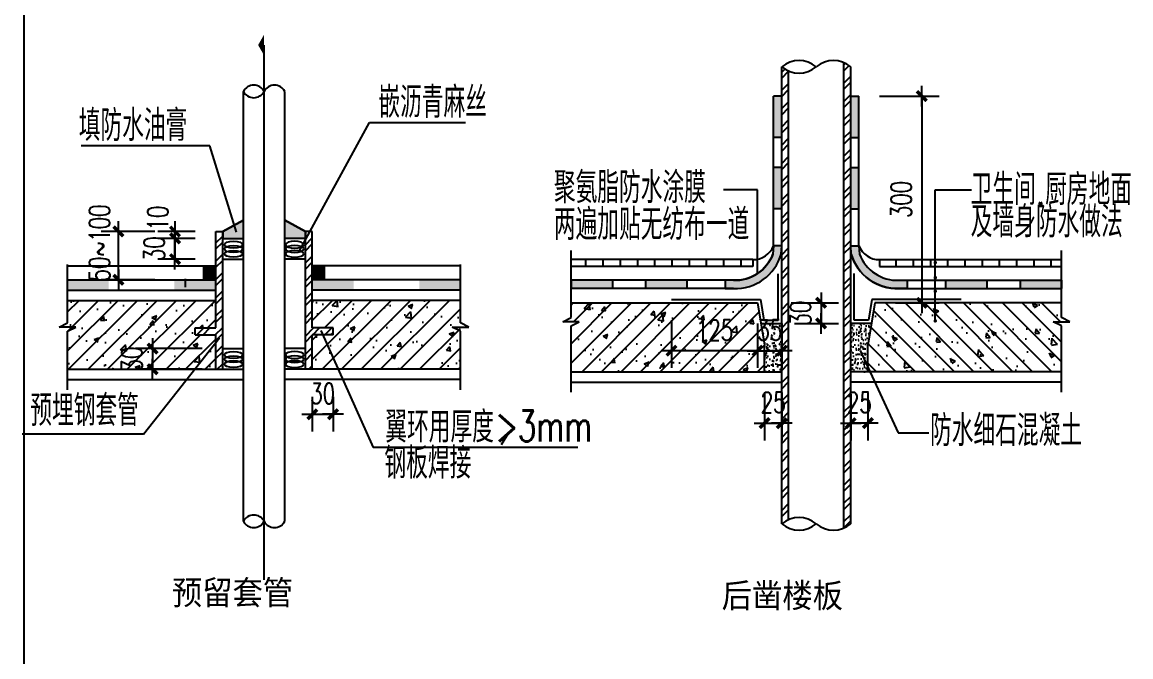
# Model space of a CAD drawing. Extents: x 2265485 to 2764500, y -717688 to -411246.
# Drawn here: x 2713876 to 2717092, y -681617 to -679775 of the extents above; entities that cross this region are included whole.
import ezdxf

# ---------------------------------------------------------------- set-up
doc = ezdxf.new("R2010")
doc.units = 0
doc.header["$LTSCALE"] = 1000
doc.header["$MEASUREMENT"] = 0
doc.linetypes.add('DOTE', pattern=[2.4200000000000004, 2, -0.2, 0.02, -0.2])
doc.layers.get('0').update_dxf_attribs({"linetype": 'CONTINUOUS'})
doc.layers.get('Defpoints').update_dxf_attribs({"linetype": 'CONTINUOUS'})
for name, color, linetype in [('AXIS', 151, 'CONTINUOUS'), ('BALCONY', 54, 'CONTINUOUS'), ('CUT', 2, 'CONTINUOUS'), ('HATCH', 8, 'CONTINUOUS'), ('PUB_DIM', 3, 'CONTINUOUS'), ('PUB_HATCH', 8, 'CONTINUOUS'), ('PUB_TEXT', 7, 'CONTINUOUS'), ('STAIR', 2, 'CONTINUOUS'), ('WALL', 4, 'CONTINUOUS'), ('细线', 8, 'CONTINUOUS')]:
    doc.layers.add(name, color=color, linetype=linetype)
doc.styles.add('_HZTXT', font='txt.shx', dxfattribs={"width": 0.8, "bigfont": 'HZTXT.shx'})
doc.styles.add('DIM_FONT', font='SIMPLEX.shx', dxfattribs={"width": 0.7})
doc.styles.add('HZ', font='txt', dxfattribs={"bigfont": 'hztxt'})
doc.dimstyles.new('DIMN10', dxfattribs={"dimscale": 0.1, "dimtxt": 300, "dimasz": 1, "dimexe": 250, "dimexo": 300, "dimgap": 150, "dimtad": 1, "dimdec": 0, "dimzin": 0, "dimdsep": 46, "dimtxsty": 'DIM_FONT', "dimblk": '_DIMX', "dimblk1": '_DIMX', "dimblk2": '_DIMX', "dimcen": 0.09, "dimclrd": 3, "dimclre": 3, "dimclrt": 7, "dimadec": 0, "dimazin": 0, "dimtfac": 1, "dimtdec": 0, "dimtix": 1, "dimtmove": 2, "dimatfit": 3, "dimldrblk": '_DIMX', "dimfxl": 0, "dimtolj": 1, "dimtzin": 0, "dimarcsym": 0})
pattern_1 = [(49.99999999999999, (489805.5508615437, 65103.49524273505), (14.34520365201507, -1.255042699651903), [1.5, -16.5]), (355, (489805.5508615437, 65103.49524273505), (-2.775026672259999, 15.04384267400024), [1.2, -13.2]), (100.4513999999999, (489806.7462951439, 65103.39065593507), (11.57018763428043, 13.78879084121907), [1.274803799999994, -14.02284223999995]), (46.18420000000001, (489805.5508615437, 65107.49524273505), (21.34482097251288, -3.31038028658036), [2.25, -24.75]), (96.63559999999991, (489807.3295964436, 65107.21937659514), (18.69325411097407, 19.48235741800884), [1.912205759999994, -21.0342599999999]), (351.1842, (489805.5508615437, 65107.49524273505), (18.69323890267255, 19.4823720185065), [1.800000000000001, -19.80000000000001]), (21, (489807.5508615437, 65106.49524273505), (11.93814104236923, -8.052377813306775), [1.5, -16.5]), (326.0000000000001, (489807.5508615437, 65106.49524273505), (4.866306638431635, 14.50300090093706), [1.2, -13.2]), (71.4514, (489808.5457062037, 65105.82421061504), (16.8044525716298, 6.450609934199045), [1.2748038, -14.02284224]), (37.50000000000001, (489805.5508615437, 65103.49524273505), (0.2431971063458127, 6.657877076626228), [0, -13.04, 0, -13.4, 0, -13.25]), (7.500000000000001, (489805.5508615437, 65103.49524273505), (5.261390748842972, 7.888234237647206), [0, -7.640000000000001, 0, -12.74, 0, -5.050000000000001]), (327.5, (489801.0908615435, 65103.49524273505), (10.67644872344818, -0.4510974346875951), [0, -5.000000000000001, 0, -15.6, 0, -20.70000000000001]), (317.5, (489799.0908615435, 65103.49524273505), (11.66372338684772, 2.002099646646353), [0, -6.5, 0, -10.36, 0, -14.7])]
pattern_2 = [(90, (489805.5508615437, 65103.49524273505), (-25, 1.530757942277972e-15), [])]
pattern_3 = [(45, (494202.774901235, 66290.78532662877), (-13.25825214724777, 13.25825214724777), []), (45, (494211.613735985, 66290.78532662877), (-13.25825214724777, 13.25825214724777), [])]
pattern_4 = [(45, (482995.9494058003, 65547.5823079795), (-13.25825214724777, 13.25825214724777), []), (45, (483004.7882405503, 65547.5823079795), (-13.25825214724777, 13.25825214724777), [])]
pattern_5 = [(45, (482995.9494058003, 65547.5823079795), (-14.14213562373095, 14.14213562373095), []), (49.99999999999999, (482995.9494058003, 65547.5823079795), (71.72601826007534, -6.275213498259513), [7.5, -82.5]), (355, (482995.9494058003, 65547.5823079795), (-13.8751333613, 75.21921337000119), [6, -66]), (100.4513999999999, (483001.9265738002, 65547.05937397949), (57.85093817140216, 68.94395420609536), [6.37401899999998, -70.1142111999997]), (46.18420000000001, (482995.9494058003, 65567.5823079795), (106.7241048625644, -16.5519014329018), [11.25, -123.75]), (96.63559999999993, (483004.8430803001, 65566.20297727958), (93.46627055487033, 97.41178709004419), [9.561028799999962, -105.1712999999997]), (351.1842, (482995.9494058003, 65567.5823079795), (93.46619451336274, 97.41186009253249), [9.000000000000004, -99.00000000000003]), (21, (483005.9494058003, 65562.5823079795), (59.69070521184617, -40.26188906653388), [7.5, -82.5]), (326.0000000000001, (483005.9494058003, 65562.5823079795), (24.33153319215818, 72.5150045046853), [6, -66]), (71.4514, (483010.9236291002, 65559.22714737957), (84.02226285814902, 32.25304967099522), [6.374019000000001, -70.1142112]), (37.50000000000001, (482995.9494058003, 65547.5823079795), (1.215985531729064, 33.28938538313114), [0, -65.2, 0, -67, 0, -66.25]), (7.500000000000001, (482995.9494058003, 65547.5823079795), (26.30695374421486, 39.44117118823603), [0, -38.2, 0, -63.7, 0, -25.25]), (327.5, (482973.6494058003, 65547.5823079795), (53.3822436172409, -2.255487173437976), [0, -25.00000000000001, 0, -78.00000000000001, 0, -103.5]), (317.5, (482963.6494058003, 65547.5823079795), (58.31861693423862, 10.01049823323176), [0, -32.5, 0, -51.8, 0, -73.5])]

# ---------------------------------------------------------------- blocks, each defined once
blk = doc.blocks.new('_DIMX')
blk.add_line((-150, 0), (150, 0))
at = {"const_width": 50}
blk.add_lwpolyline([(-70, -70), (70, 70)], dxfattribs=at)
blk = doc.blocks.new('*D26')
at = {"layer": 'AXIS', "color": 3, "lineweight": -2, "transparency": 16777216}
for p, q in [((558.6027246663871, 300.2416714524443), (558.6027246663871, 235.7552086423675)), ((593.6027246663871, 300.2416714524443), (593.6027246663871, 235.7552086423675)), ((558.502724666387, 260.7552086423675), (558.402724666387, 260.7552086423675)), ((558.6027246663871, 260.7552086423675), (593.6027246663871, 260.7552086423675)), ((593.7027246663871, 260.7552086423675), (593.8027246663871, 260.7552086423675))]:
    blk.add_line(p, q, dxfattribs=at)
at = {"layer": 'Defpoints', "color": 0, "transparency": 16777216}
for p in [(558.6027246663871, 330.2416714524443), (593.6027246663871, 330.2416714524443), (593.6027246663871, 260.7552086423675)]:
    blk.add_point(p, dxfattribs=at)
at = {"layer": 'AXIS', "color": 3, "lineweight": -2, "transparency": 16777216, "xscale": 0.1, "yscale": 0.1, "zscale": 0.1}
blk.add_blockref('_DIMX', (558.6027246663871, 260.7552086423675), dxfattribs=at)
at = {"layer": 'AXIS', "color": 3, "lineweight": -2, "transparency": 16777216, "xscale": 0.1, "yscale": 0.1, "zscale": 0.1, "rotation": 180}
blk.add_blockref('_DIMX', (593.6027246663871, 260.7552086423675), dxfattribs=at)
at = {"layer": 'AXIS', "color": 7, "transparency": 16777216, "insert": (576.1027246663871, 290.7552086423675), "char_height": 30, "attachment_point": 5, "style": 'DIM_FONT'}
blk.add_mtext('\\A1;35', dxfattribs=at)
blk = doc.blocks.new('*D27')
at = {"layer": 'AXIS', "color": 3, "lineweight": -2, "transparency": 16777216}
for p, q in [((433.6027246663289, 305.2416714524443), (433.6027246663289, 235.7552086423675)), ((558.6027246663871, 300.2416714524443), (558.6027246663871, 235.7552086423675)), ((558.502724666387, 260.7552086423675), (433.7027246663289, 260.7552086423675))]:
    blk.add_line(p, q, dxfattribs=at)
at = {"layer": 'Defpoints', "color": 0, "transparency": 16777216}
for p in [(433.6027246663289, 335.2416714524443), (558.6027246663871, 330.2416714524443), (433.6027246663289, 260.7552086423675)]:
    blk.add_point(p, dxfattribs=at)
at = {"layer": 'AXIS', "color": 3, "lineweight": -2, "transparency": 16777216, "xscale": 0.1, "yscale": 0.1, "zscale": 0.1, "rotation": 180}
blk.add_blockref('_DIMX', (433.6027246663289, 260.7552086423675), dxfattribs=at)
at = {"layer": 'AXIS', "color": 3, "lineweight": -2, "transparency": 16777216, "xscale": 0.1, "yscale": 0.1, "zscale": 0.1}
blk.add_blockref('_DIMX', (558.6027246663871, 260.7552086423675), dxfattribs=at)
at = {"layer": 'AXIS', "color": 7, "transparency": 16777216, "insert": (496.102724666358, 290.7552086423675), "char_height": 30, "attachment_point": 5, "style": 'DIM_FONT'}
blk.add_mtext('\\A1;125', dxfattribs=at)
blk = doc.blocks.new('*D28')
at = {"layer": 'AXIS', "color": 3, "lineweight": -2, "transparency": 16777216}
for p, q in [((735.6027246664453, 630.2416714524443), (821.7282809845346, 630.2416714524442)), ((796.7282809845346, 630.1416714524441), (796.7282809845346, 330.3416714524443)), ((758.6027246663871, 330.2416714524443), (821.7282809845346, 330.2416714524443))]:
    blk.add_line(p, q, dxfattribs=at)
at = {"layer": 'Defpoints', "color": 0, "transparency": 16777216}
for p in [(705.6027246664453, 630.2416714524443), (728.6027246663871, 330.2416714524443), (796.7282809845346, 330.2416714524443)]:
    blk.add_point(p, dxfattribs=at)
at = {"layer": 'AXIS', "color": 3, "lineweight": -2, "transparency": 16777216, "xscale": 0.1, "yscale": 0.1, "zscale": 0.1}
for p, rotation in [((796.7282809845346, 630.2416714524442), 90), ((796.7282809845346, 330.2416714524443), 270)]:
    blk.add_blockref('_DIMX', p, dxfattribs=dict(at, rotation=rotation))
at = {"layer": 'AXIS', "color": 7, "transparency": 16777216, "insert": (766.7282809845345, 480.2416714524443), "char_height": 30, "attachment_point": 5, "rotation": 90, "style": 'DIM_FONT'}
blk.add_mtext('\\A1;300', dxfattribs=at)
blk = doc.blocks.new('*D29')
at = {"layer": 'AXIS', "color": 3, "lineweight": -2, "transparency": 16777216}
for p, q in [((607.3321075031126, 330.2416714524443), (675.6853870991326, 330.2416714524442)), ((650.6853870991326, 330.3416714524442), (650.6853870991326, 330.4416714524442)), ((650.6853870991326, 330.2416714524442), (650.6853870991326, 300.2416714524442)), ((612.2229824167152, 300.2416714524443), (675.6853870991326, 300.2416714524442)), ((650.6853870991326, 300.1416714524442), (650.6853870991326, 300.0416714524442))]:
    blk.add_line(p, q, dxfattribs=at)
at = {"layer": 'Defpoints', "color": 0, "transparency": 16777216}
for p in [(577.3321075031126, 330.2416714524443), (582.2229824167152, 300.2416714524443), (650.6853870991326, 300.2416714524442)]:
    blk.add_point(p, dxfattribs=at)
at = {"layer": 'AXIS', "color": 3, "lineweight": -2, "transparency": 16777216, "xscale": 0.1, "yscale": 0.1, "zscale": 0.1}
for p, rotation in [((650.6853870991326, 330.2416714524442), 270), ((650.6853870991326, 300.2416714524442), 90)]:
    blk.add_blockref('_DIMX', p, dxfattribs=dict(at, rotation=rotation))
at = {"layer": 'AXIS', "color": 7, "transparency": 16777216, "insert": (620.6853870991325, 315.2416714524443), "char_height": 30, "attachment_point": 5, "rotation": 90, "style": 'DIM_FONT'}
blk.add_mtext('\\A1;30', dxfattribs=at)
blk = doc.blocks.new('*D30')
at = {"layer": 'AXIS', "color": 3, "lineweight": -2, "transparency": 16777216}
for p, q in [((568.6027246663871, 200.2416714524443), (568.6027246663871, 130.6322073465271)), ((593.6027246663871, 200.2416714524443), (593.6027246663871, 130.6322073465271)), ((568.502724666387, 155.6322073465271), (568.402724666387, 155.6322073465271)), ((568.6027246663871, 155.6322073465271), (593.6027246663871, 155.6322073465271)), ((593.7027246663871, 155.6322073465271), (593.8027246663871, 155.6322073465271))]:
    blk.add_line(p, q, dxfattribs=at)
at = {"layer": 'Defpoints', "color": 0, "transparency": 16777216}
for p in [(568.6027246663871, 230.2416714524443), (593.6027246663871, 230.2416714524443), (593.6027246663871, 155.6322073465271)]:
    blk.add_point(p, dxfattribs=at)
at = {"layer": 'AXIS', "color": 3, "lineweight": -2, "transparency": 16777216, "xscale": 0.1, "yscale": 0.1, "zscale": 0.1}
blk.add_blockref('_DIMX', (568.6027246663871, 155.6322073465271), dxfattribs=at)
at = {"layer": 'AXIS', "color": 3, "lineweight": -2, "transparency": 16777216, "xscale": 0.1, "yscale": 0.1, "zscale": 0.1, "rotation": 180}
blk.add_blockref('_DIMX', (593.6027246663871, 155.6322073465271), dxfattribs=at)
at = {"layer": 'AXIS', "color": 7, "transparency": 16777216, "insert": (581.1027246663871, 185.6322073465271), "char_height": 30, "attachment_point": 5, "style": 'DIM_FONT'}
blk.add_mtext('\\A1;25', dxfattribs=at)
blk = doc.blocks.new('*D31')
at = {"layer": 'AXIS', "color": 3, "lineweight": -2, "transparency": 16777216}
for p, q in [((693.6027246663871, 197.6623773280589), (693.6027246663871, 130.6322073465271)), ((718.6027246663871, 200.2416714524443), (718.6027246663871, 130.6322073465271)), ((693.502724666387, 155.6322073465271), (693.402724666387, 155.6322073465271)), ((718.6027246663871, 155.6322073465271), (693.6027246663871, 155.6322073465271)), ((718.7027246663871, 155.6322073465271), (718.8027246663871, 155.6322073465271))]:
    blk.add_line(p, q, dxfattribs=at)
at = {"layer": 'Defpoints', "color": 0, "transparency": 16777216}
for p in [(693.6027246663871, 227.6623773280589), (718.6027246663871, 230.2416714524443), (693.6027246663871, 155.6322073465271)]:
    blk.add_point(p, dxfattribs=at)
at = {"layer": 'AXIS', "color": 3, "lineweight": -2, "transparency": 16777216, "xscale": 0.1, "yscale": 0.1, "zscale": 0.1}
blk.add_blockref('_DIMX', (693.6027246663871, 155.6322073465271), dxfattribs=at)
at = {"layer": 'AXIS', "color": 3, "lineweight": -2, "transparency": 16777216, "xscale": 0.1, "yscale": 0.1, "zscale": 0.1, "rotation": 180}
blk.add_blockref('_DIMX', (718.6027246663871, 155.6322073465271), dxfattribs=at)
at = {"layer": 'AXIS', "color": 7, "transparency": 16777216, "insert": (706.1027246663871, 185.6322073465271), "char_height": 30, "attachment_point": 5, "style": 'DIM_FONT'}
blk.add_mtext('\\A1;25', dxfattribs=at)
blk = doc.blocks.new('*D21')
at = {"layer": 'AXIS', "color": 3, "lineweight": -2, "transparency": 16777216}
for p, q in [((301.5250310561096, 495.7532673848618), (247.2899184760463, 495.7532673848618)), ((272.2899184760463, 495.8532673848619), (272.2899184760463, 495.9532673848618)), ((272.2899184760463, 495.7532673848618), (272.2899184760463, 465.7532673848618)), ((301.5250310561096, 465.7532673848618), (247.2899184760463, 465.7532673848618)), ((272.2899184760463, 465.6532673848618), (272.2899184760463, 465.5532673848618))]:
    blk.add_line(p, q, dxfattribs=at)
at = {"layer": 'Defpoints', "color": 0, "transparency": 16777216}
for p in [(331.5250310561096, 495.7532673848618), (272.2899184760463, 465.7532673848618), (331.5250310561096, 465.7532673848618)]:
    blk.add_point(p, dxfattribs=at)
at = {"layer": 'AXIS', "color": 3, "lineweight": -2, "transparency": 16777216, "xscale": 0.1, "yscale": 0.1, "zscale": 0.1}
for p, rotation in [((272.2899184760463, 495.7532673848618), 270), ((272.2899184760463, 465.7532673848618), 90)]:
    blk.add_blockref('_DIMX', p, dxfattribs=dict(at, rotation=rotation))
at = {"layer": 'AXIS', "color": 7, "transparency": 16777216, "insert": (242.2899184760462, 480.7532673848619), "char_height": 30, "attachment_point": 5, "rotation": 90, "style": 'DIM_FONT'}
blk.add_mtext('\\A1;30', dxfattribs=at)
blk = doc.blocks.new('*D22')
at = {"layer": 'AXIS', "color": 3, "lineweight": -2, "transparency": 16777216}
for p, q in [((301.5250310561096, 505.7532673848618), (247.2899184760463, 505.7532673848618)), ((272.2899184760463, 505.8532673848619), (272.2899184760463, 505.9532673848618)), ((272.2899184760463, 505.7532673848618), (272.2899184760463, 495.7532673848618)), ((301.5250310561096, 495.7532673848618), (247.2899184760463, 495.7532673848618)), ((272.2899184760463, 495.6532673848618), (272.2899184760463, 495.5532673848618))]:
    blk.add_line(p, q, dxfattribs=at)
at = {"layer": 'Defpoints', "color": 0, "transparency": 16777216}
for p in [(331.5250310561096, 505.7532673848618), (272.2899184760463, 495.7532673848618), (331.5250310561096, 495.7532673848618)]:
    blk.add_point(p, dxfattribs=at)
at = {"layer": 'AXIS', "color": 3, "lineweight": -2, "transparency": 16777216, "xscale": 0.1, "yscale": 0.1, "zscale": 0.1}
for p, rotation in [((272.2899184760463, 505.7532673848618), 270), ((272.2899184760463, 495.7532673848618), 90)]:
    blk.add_blockref('_DIMX', p, dxfattribs=dict(at, rotation=rotation))
at = {"layer": 'AXIS', "color": 7, "transparency": 16777216, "insert": (247.4000942852872, 525.150467009662), "char_height": 30, "attachment_point": 5, "rotation": 90, "style": 'DIM_FONT'}
blk.add_mtext('\\A1;10', dxfattribs=at)
blk = doc.blocks.new('*D23')
at = {"layer": 'AXIS', "color": 3, "lineweight": -2, "transparency": 16777216}
for p, q in [((311.5250310561096, 335.7532673848618), (214.8047101684788, 335.7532673848618)), ((239.8047101684788, 335.8532673848619), (239.8047101684788, 335.9532673848618)), ((239.8047101684788, 335.7532673848618), (239.8047101684788, 305.7532673848618)), ((311.5250310561096, 305.7532673848618), (214.8047101684788, 305.7532673848618)), ((239.8047101684788, 305.6532673848618), (239.8047101684788, 305.5532673848618))]:
    blk.add_line(p, q, dxfattribs=at)
at = {"layer": 'Defpoints', "color": 0, "transparency": 16777216}
for p in [(341.5250310561096, 335.7532673848618), (239.8047101684788, 305.7532673848618), (341.5250310561096, 305.7532673848618)]:
    blk.add_point(p, dxfattribs=at)
at = {"layer": 'AXIS', "color": 3, "lineweight": -2, "transparency": 16777216, "xscale": 0.1, "yscale": 0.1, "zscale": 0.1}
for p, rotation in [((239.8047101684788, 335.7532673848618), 270), ((239.8047101684788, 305.7532673848618), 90)]:
    blk.add_blockref('_DIMX', p, dxfattribs=dict(at, rotation=rotation))
at = {"layer": 'AXIS', "color": 7, "transparency": 16777216, "insert": (209.8047101684787, 320.7532673848619), "char_height": 30, "attachment_point": 5, "rotation": 90, "style": 'DIM_FONT'}
blk.add_mtext('\\A1;30', dxfattribs=at)
blk = doc.blocks.new('*D24')
at = {"layer": 'AXIS', "color": 3, "lineweight": -2, "transparency": 16777216}
for p, q in [((471.5250310561096, 265.9614041036984), (471.5250310561096, 215.4367671911896)), ((501.5250310561096, 265.9614041036984), (501.5250310561096, 215.4367671911896)), ((471.4250310561096, 240.4367671911896), (471.3250310561096, 240.4367671911896)), ((471.5250310561096, 240.4367671911896), (501.5250310561096, 240.4367671911896)), ((501.6250310561096, 240.4367671911896), (501.7250310561096, 240.4367671911896))]:
    blk.add_line(p, q, dxfattribs=at)
at = {"layer": 'Defpoints', "color": 0, "transparency": 16777216}
for p in [(471.5250310561096, 295.9614041036984), (501.5250310561096, 295.9614041036984), (501.5250310561096, 240.4367671911896)]:
    blk.add_point(p, dxfattribs=at)
at = {"layer": 'AXIS', "color": 3, "lineweight": -2, "transparency": 16777216, "xscale": 0.1, "yscale": 0.1, "zscale": 0.1}
blk.add_blockref('_DIMX', (471.5250310561096, 240.4367671911896), dxfattribs=at)
at = {"layer": 'AXIS', "color": 3, "lineweight": -2, "transparency": 16777216, "xscale": 0.1, "yscale": 0.1, "zscale": 0.1, "rotation": 180}
blk.add_blockref('_DIMX', (501.5250310561096, 240.4367671911896), dxfattribs=at)
at = {"layer": 'AXIS', "color": 7, "transparency": 16777216, "insert": (486.5250310561096, 270.4367671911896), "char_height": 30, "attachment_point": 5, "style": 'DIM_FONT'}
blk.add_mtext('\\A1;30', dxfattribs=at)
blk = doc.blocks.new('*D25')
at = {"layer": 'AXIS', "color": 3, "lineweight": -2, "transparency": 16777216}
for p, q in [((243.1308416351385, 505.7532673848618), (165.2794004447933, 505.7532673848618)), ((190.2794004447933, 435.8532673848619), (190.2794004447933, 505.6532673848618)), ((243.1308416351385, 435.7532673848618), (165.2794004447933, 435.7532673848618))]:
    blk.add_line(p, q, dxfattribs=at)
at = {"layer": 'Defpoints', "color": 0, "transparency": 16777216}
for p in [(190.2794004447933, 505.7532673848618), (273.1308416351385, 505.7532673848618), (273.1308416351385, 435.7532673848618)]:
    blk.add_point(p, dxfattribs=at)
at = {"layer": 'AXIS', "color": 3, "lineweight": -2, "transparency": 16777216, "xscale": 0.1, "yscale": 0.1, "zscale": 0.1}
for p, rotation in [((190.2794004447933, 505.7532673848618), 90), ((190.2794004447933, 435.7532673848618), 270)]:
    blk.add_blockref('_DIMX', p, dxfattribs=dict(at, rotation=rotation))
at = {"layer": 'AXIS', "color": 7, "transparency": 16777216, "insert": (162.7794004447933, 489.12966677433), "char_height": 30, "attachment_point": 5, "rotation": 90, "style": 'DIM_FONT'}
blk.add_mtext('\\A1;50~100', dxfattribs=at)
blk = doc.blocks.new('A$C31ED5028')
at = {"layer": 'BALCONY'}
h = blk.add_hatch(color=256, dxfattribs=at)
edge = h.paths.add_edge_path()
edge.add_line((581.6027246663871, 412.9555769340659), (580.7860930510506, 400.9555769340659))
edge.add_arc((525.9727502803871, 421.4145969904203), 58.50704271590095, 267.6784054740497, 339.53196634001733, ccw=False)
edge.add_line((523.6027246664453, 362.9555769340659), (511.6027246663871, 362.9555769340659))
edge.add_line((511.6027246663871, 362.9555769340659), (511.6027246663871, 350.9555769340659))
edge.add_line((511.6027246663871, 350.9555769340659), (523.6027246664453, 350.9555769340659))
edge.add_arc((526.0538130588393, 420.4274705205753), 69.5151194547241, 267.9793441013292, 343.7332184701303)
edge.add_line((592.7860930510506, 400.9555769340659), (593.6027246663871, 412.9555769340659))
edge.add_line((593.6027246663871, 412.9555769340659), (581.6027246663871, 412.9555769340659))
h = blk.add_hatch(color=256, dxfattribs=at)
edge = h.paths.add_edge_path()
edge.add_line((705.6027246663871, 412.9555769340659), (706.4193562817236, 400.9555769340659))
edge.add_arc((761.232699052387, 421.4145969904203), 58.50704271590095, 200.4680336599826, 272.3215945259503)
edge.add_line((763.6027246663289, 362.9555769340659), (775.6027246663871, 362.9555769340659))
edge.add_line((775.6027246663871, 362.9555769340659), (775.6027246663871, 350.9555769340659))
edge.add_line((775.6027246663871, 350.9555769340659), (763.6027246663289, 350.9555769340659))
edge.add_arc((761.1516362739349, 420.4274705205753), 69.5151194547241, 196.2667815298697, 272.02065589867084, ccw=False)
edge.add_line((694.4193562817236, 400.9555769340659), (693.6027246663871, 412.9555769340659))
edge.add_line((693.6027246663871, 412.9555769340659), (705.6027246663871, 412.9555769340659))
at = {"layer": 'HATCH'}
h = blk.add_hatch(dxfattribs=at)
h.set_pattern_fill('ANSI32', color=256, scale=50, style=0)
h.set_pattern_definition(pattern_3)
h.paths.add_polyline_path([(693.6027246663871, 672.8012904611242, 0.07618949275954463), (683.6027246664453, 678.9320378824195), (683.6027246663289, 3.47383923016605, 0.07618949276037171), (693.6027246663871, 9.604586651577847)])
h = blk.add_hatch(dxfattribs=at)
h.set_pattern_fill('ANSI32', color=256, scale=50, style=0)
h.set_pattern_definition(pattern_3)
h.paths.add_polyline_path([(593.6027246663871, 9.604586651577847, -0.0761894927599582), (603.6027246663871, 15.73533407287323), (603.6027246663871, 666.6705430397124, -0.0761894927599644), (593.6027246663871, 672.8012904611242)])
h = blk.add_hatch(dxfattribs=at)
h.set_pattern_fill('LINE', color=256, scale=200, angle=90, style=0)
h.set_pattern_definition(pattern_2)
h.paths.add_polyline_path([(551.7613405909797, 382.9555769340659), (551.7613405909797, 392.9555769340659), (287.8797971794556, 392.9555769340659), (287.8797971794556, 382.9555769340659)])
h = blk.add_hatch(dxfattribs=at)
h.set_pattern_fill('LINE', color=256, scale=200, angle=90, style=0)
h.set_pattern_definition(pattern_2)
h.paths.add_polyline_path([(735.4441087417945, 392.9555769340659), (735.4441087417945, 382.9555769340659), (999.3256521533185, 382.9555769340659), (999.3256521533767, 392.9555769340659)])
h = blk.add_hatch(dxfattribs=at)
h.set_pattern_fill('AN31C', color=256, scale=100, style=0)
h.set_pattern_definition([(45, (489805.5508615437, 65103.49524273505), (-14.14213562373095, 14.14213562373095), []), (49.99999999999999, (489805.5508615437, 65103.49524273505), (71.72601826007534, -6.275213498259513), [7.5, -82.5]), (355, (489805.5508615437, 65103.49524273505), (-13.8751333613, 75.21921337000119), [6, -66]), (100.4513999999999, (489811.5280295438, 65102.97230873504), (57.85093817140216, 68.94395420609536), [6.374018999999977, -70.11421119999963]), (46.18420000000001, (489805.5508615437, 65123.49524273505), (106.7241048625644, -16.5519014329018), [11.25, -123.75]), (96.63559999999991, (489814.4445360438, 65122.11591203514), (93.46627055487033, 97.41178709004419), [9.561028799999955, -105.1712999999996]), (351.1842, (489805.5508615437, 65123.49524273505), (93.46619451336274, 97.41186009253249), [9.000000000000004, -99.00000000000003]), (21, (489815.5508615437, 65118.49524273505), (59.69070521184617, -40.26188906653388), [7.5, -82.5]), (326.0000000000001, (489815.5508615437, 65118.49524273505), (24.33153319215818, 72.5150045046853), [6, -66]), (71.4514, (489820.5250848439, 65115.14008213513), (84.02226285814902, 32.25304967099522), [6.374019000000001, -70.1142112]), (37.50000000000001, (489805.5508615437, 65103.49524273505), (1.215985531729064, 33.28938538313114), [0, -65.2, 0, -67, 0, -66.25]), (7.500000000000001, (489805.5508615437, 65103.49524273505), (26.30695374421486, 39.44117118823603), [0, -38.2, 0, -63.7, 0, -25.25]), (327.5, (489783.2508615437, 65103.49524273505), (53.3822436172409, -2.255487173437976), [0, -25.00000000000001, 0, -78.00000000000001, 0, -103.5]), (317.5, (489773.2508615437, 65103.49524273505), (58.31861693423862, 10.01049823323176), [0, -32.5, 0, -51.8, 0, -73.5])])
h.paths.add_polyline_path([(287.8797971794556, 330.2416714524443), (287.8797971794556, 308.7459151593794), (275.8797971794556, 302.7459151593794), (299.8797971794556, 302.7459151593794), (287.8797971794556, 296.7459151593794), (287.8797971794556, 230.2416714524443), (568.6027246663871, 230.2416714524443), (568.6027246663871, 268.9029528587416), (558.6027246663871, 330.2416714524443)])
h = blk.add_hatch(dxfattribs=at)
h.set_pattern_fill('AN31C', color=256, scale=100, style=0)
h.set_pattern_definition([(135, (-488518.3454122111, 65103.49524273505), (14.14213562373095, 14.14213562373095), []), (130, (-488518.3454122111, 65103.49524273505), (-71.72601826007534, -6.275213498259513), [7.5, -82.5]), (185, (-488518.3454122111, 65103.49524273505), (13.8751333613, 75.21921337000119), [6, -66]), (79.54860000000001, (-488524.322580211, 65102.97230873504), (-57.85093817140216, 68.94395420609536), [6.374019000000001, -70.1142112]), (133.8158, (-488518.3454122111, 65123.49524273505), (-106.7241048625644, -16.5519014329018), [11.25, -123.75]), (83.3644, (-488527.2390867111, 65122.11591203514), (-93.46627055487033, 97.41178709004419), [9.561028799999953, -105.1712999999996]), (188.8158, (-488518.3454122111, 65123.49524273505), (-93.46619451336274, 97.41186009253249), [8.99999999999995, -98.99999999999962]), (159, (-488528.3454122111, 65118.49524273505), (-59.69070521184617, -40.26188906653388), [7.5, -82.5]), (214, (-488528.3454122111, 65118.49524273505), (-24.33153319215818, 72.5150045046853), [6, -66]), (108.5485999999999, (-488533.3196355111, 65115.14008213513), (-84.02226285814902, 32.25304967099522), [6.374018999999977, -70.11421119999963]), (142.5, (-488518.3454122111, 65103.49524273505), (-1.215985531729064, 33.28938538313114), [0, -65.20000000000003, 0, -67.00000000000003, 0, -66.25000000000003]), (172.5, (-488518.3454122111, 65103.49524273505), (-26.30695374421486, 39.44117118823603), [0, -38.2, 0, -63.7, 0, -25.25]), (212.5, (-488496.045412211, 65103.49524273505), (-53.3822436172409, -2.255487173437976), [0, -24.99999999999989, 0, -77.9999999999996, 0, -103.4999999999996]), (222.5, (-488486.045412211, 65103.49524273505), (-58.31861693423862, 10.01049823323176), [0, -32.5, 0, -51.8, 0, -73.5])])
h.paths.add_polyline_path([(728.6027246663871, 330.2416714524443), (718.6027246663871, 268.9029528587416), (718.6027246663871, 230.2416714524443), (999.3256521533185, 230.2416714524443), (999.3256521533185, 296.7459151593794), (987.3256521533185, 302.7459151593794), (1011.325652153319, 302.7459151593794), (999.3256521533185, 308.7459151593794), (999.3256521533185, 330.2416714524443)])
h = blk.add_hatch(dxfattribs=at)
h.set_pattern_fill('AN33C', color=256, scale=20, style=0)
h.set_pattern_definition(pattern_1)
h.paths.add_polyline_path([(568.6027246663871, 268.902952858858), (568.6027246663871, 230.2416714524443), (593.6027246664453, 230.2416714524443), (593.6027246664453, 300.2416714524443), (563.4935995799897, 300.2416714524443)])
h = blk.add_hatch(dxfattribs=at)
h.set_pattern_fill('AN33C', color=256, scale=20, style=0)
h.set_pattern_definition(pattern_1)
h.paths.add_polyline_path([(693.6027246663871, 230.2416714524443), (718.6027246663871, 230.2416714524443), (718.6027246663871, 268.9029528587416), (723.7118497528427, 300.2416714524443), (693.6027246663871, 300.2416714524443)])
for p, q in [((558.354463925556, 494.291437175154), (509.1636470020458, 494.291437175154)), ((558.3544639256143, 372.6857690877805), (558.354463925556, 494.291437175154)), ((816.2350905551284, 494.291437175154), (869.0365990976279, 494.291437175154)), ((816.2350905551284, 305.3387782216596), (816.2350905551284, 494.291437175154)), ((707.2711786147847, 261.2219994605111), (762.2025035287661, 141.3847606845957)), ((762.2025035287661, 141.3847606845957), (806.8939709883125, 141.3847606845957))]:
    blk.add_line(p, q)
at = {"layer": 'BALCONY'}
for p, q in [((551.7613405909797, 392.9555769340659), (287.8797971794556, 392.9555769340659)), ((551.7613405909797, 392.9555769340659), (551.7613405909797, 382.9555769340659)), ((735.4441087417945, 392.9555769340659), (735.4441087417945, 382.9555769340659)), ((735.4441087417945, 392.9555769340659), (999.3256521533185, 392.9555769340659)), ((473.5728812021844, 382.9555769340659), (287.8797971795138, 382.9555769340659)), ((551.7613405909797, 382.9555769340659), (287.8797971794556, 382.9555769340659)), ((735.4441087417945, 382.9555769340659), (999.3256521533185, 382.9555769340659)), ((813.6325681305898, 382.9555769340659), (999.3256521532603, 382.9555769340659)), ((523.6027246664453, 362.9555769340659), (287.8797971794556, 362.9555769340659)), ((763.6027246663289, 362.9555769340659), (999.3256521533185, 362.9555769340659)), ((523.6027246664453, 350.9555769340659), (287.8797971794556, 350.9555769340659)), ((763.6027246663289, 350.9555769340659), (999.3256521533185, 350.9555769340659))]:
    blk.add_line(p, q, dxfattribs=at)
for centre, radius, start, end in [((525.972750280489, 421.4145969902456), 58.50704271579365, 267.6784054752935, 339.5319663378454), ((526.0538130588538, 420.4274705205171), 69.51511945464517, 267.9793441001606, 343.7332184686711), ((761.1516362739203, 420.4274705205171), 69.51511945464517, 196.266781531329, 272.0206558998394), ((761.2326990522852, 421.4145969902456), 58.50704271579365, 200.4680336621547, 272.3215945247065)]:
    blk.add_arc(centre, radius, start, end, dxfattribs=at)
at = {"layer": 'CUT'}
for p, q in [((683.6027246663289, 3.47383923016605), (683.6027246664453, 678.9320378824195)), ((593.6027246663871, 9.604586651577847), (593.6027246663871, 672.8012904611242)), ((603.6027246663871, 15.73533407287323), (603.6027246663871, 668.1606718119292)), ((693.6027246663871, 9.604586651577847), (693.6027246663871, 672.8012904611242))]:
    blk.add_line(p, q, dxfattribs=at)
for centre, start, end in [((618.6027246663871, 643.244214370061), 49.77475220738214, 130.2252477926179), ((668.6027246663871, 643.244214370061), 49.77475220738214, 130.2252477926179), ((618.6027246663871, 702.3583665521874), 229.7747522073821, 310.2252477926179), ((618.6027246663871, -19.95248943948536), 49.77475220738214, 130.2252477926179), ((618.6027246663871, 39.16166274264106), 229.7747522073821, 310.2252477926179), ((668.6027246663871, 39.16166274264106), 229.7747522073821, 310.2252477926179)]:
    blk.add_arc(centre, 38.71202328804012, start, end, dxfattribs=at)
at = {"layer": 'HATCH'}
for p, q in [((581.6027246663289, 412.9555769340659), (581.6027246663289, 630.2416714524443)), ((705.6027246664453, 412.9555769340659), (705.6027246664453, 630.2416714524443)), ((287.4874016788381, 215.2416714524443), (593.6027246663871, 215.2416714524443)), ((999.7180476539361, 215.2416714524443), (693.6027246663871, 215.2416714524443))]:
    blk.add_line(p, q, dxfattribs=at)
for points in [[(593.6027246663871, 570.2416714524443), (581.6027246663871, 570.2416714524443), (593.6027246663871, 630.2416714524443), (581.6027246663871, 630.2416714524443)], [(693.6027246663871, 570.2416714524443), (705.6027246663871, 570.2416714524443), (693.6027246663871, 630.2416714524443), (705.6027246663871, 630.2416714524443)], [(593.6027246663871, 466.4696413571073), (581.6027246663871, 466.4696413571073), (593.6027246663871, 526.4696413571073), (581.6027246663871, 526.4696413571073)], [(693.6027246663871, 466.4696413571073), (705.6027246663871, 466.4696413571073), (693.6027246663871, 526.4696413571073), (705.6027246663871, 526.4696413571073)], [(347.8797971794556, 350.9555769340659), (347.8797971794556, 362.9555769340659), (287.8797971794556, 350.9555769340659), (287.8797971794556, 362.9555769340659)], [(456.1106004695466, 350.9555769340659), (456.1106004695466, 362.9555769340659), (396.1106004695466, 350.9555769340659), (396.1106004695466, 362.9555769340659)], [(831.0948488632275, 350.9555769340659), (831.0948488632275, 362.9555769340659), (891.0948488632275, 350.9555769340659), (891.0948488632275, 362.9555769340659)], [(939.3256521533185, 350.9555769340659), (939.3256521533185, 362.9555769340659), (999.3256521533185, 350.9555769340659), (999.3256521533185, 362.9555769340659)]]:
    blk.add_solid(points, dxfattribs=at)
at = {"layer": 'PUB_DIM'}
for p, q in [((593.6027246663871, 630.2416714524443), (581.6027246663871, 630.2416714524443)), ((693.6027246663871, 630.2416714524443), (705.6027246663871, 630.2416714524443)), ((593.6027246663871, 570.2416714524443), (581.6027246663871, 570.2416714524443)), ((693.6027246663871, 570.2416714524443), (705.6027246663871, 570.2416714524443)), ((593.6027246663871, 526.4696413571073), (581.6027246663871, 526.4696413571073)), ((693.6027246663871, 526.4696413571073), (705.6027246663871, 526.4696413571073)), ((593.6027246663871, 466.4696413571073), (581.6027246663871, 466.4696413571073)), ((693.6027246663871, 466.4696413571073), (705.6027246663871, 466.4696413571073)), ((588.6027246664453, 305.2416714524443), (588.6027246664453, 372.4677581225114)), ((698.6027246663289, 305.2416714524443), (698.6027246663289, 372.6087567220966)), ((287.8797971794556, 362.9555769340659), (287.8797971794556, 350.9555769340659)), ((347.8797971794556, 362.9555769340659), (347.8797971794556, 350.9555769340659)), ((396.1106004695466, 362.9555769340659), (396.1106004695466, 350.9555769340659)), ((456.1106004695466, 362.9555769340659), (456.1106004695466, 350.9555769340659)), ((511.6027246663871, 362.9555769340659), (511.6027246663871, 350.9555769340659)), ((775.6027246663871, 362.9555769340659), (775.6027246663871, 350.9555769340659)), ((831.0948488632275, 362.9555769340659), (831.0948488632275, 350.9555769340659)), ((891.0948488632275, 362.9555769340659), (891.0948488632275, 350.9555769340659)), ((939.3256521533185, 362.9555769340659), (939.3256521533185, 350.9555769340659)), ((999.3256521533185, 362.9555769340659), (999.3256521533185, 350.9555769340659)), ((433.6027246663289, 335.2416714524443), (562.8535893790249, 335.2416714524443)), ((562.8535893790249, 335.2416714524443), (567.7444642926275, 305.2416714524443)), ((724.3518599537492, 335.2416714524443), (719.4609850401466, 305.2416714524443)), ((853.6027246664453, 335.2416714524443), (724.3518599537492, 335.2416714524443)), ((567.7444642926275, 305.2416714524443), (588.6027246664453, 305.2416714524443)), ((719.4609850401466, 305.2416714524443), (698.6027246663289, 305.2416714524443))]:
    blk.add_line(p, q, dxfattribs=at)
for points in [[(581.6027246663871, 412.9555769340659), (580.7860930510506, 400.9555769340659, -0.3242134245708365), (523.6027246664453, 362.9555769340659), (511.6027246663871, 362.9555769340659), (511.6027246663871, 350.9555769340659), (523.6027246664453, 350.9555769340659, 0.3431268049634096), (592.7860930510506, 400.9555769340659), (593.6027246663871, 412.9555769340659)], [(705.6027246663871, 412.9555769340659), (706.4193562817236, 400.9555769340659, 0.3242134245708365), (763.6027246663289, 362.9555769340659), (775.6027246663871, 362.9555769340659), (775.6027246663871, 350.9555769340659), (763.6027246663289, 350.9555769340659, -0.3431268049634096), (694.4193562817236, 400.9555769340659), (693.6027246663871, 412.9555769340659)]]:
    blk.add_lwpolyline(points, format="xyb", close=True, dxfattribs=at)
for centre, start, end in [((552.1909026205831, 424.5773457468313), 269.2217204001161, 338.4390728818311), ((735.0145467121911, 424.5773457468313), 201.5609271181689, 270.7782795998839)]:
    blk.add_arc(centre, 31.62468634450022, start, end, dxfattribs=at)
at = {"layer": 'PUB_TEXT', "const_width": 2.5}
for points in [[(817.4850905551284, 388.6222870435158, -1), (814.9850905551284, 388.6222870435158, -1)], [(817.4850905551284, 366.8873248853779, -1), (814.9850905551284, 366.8873248853779, -1)], [(817.4850905551284, 366.7170681258722, -1), (814.9850905551284, 366.7170681258722, -1)], [(817.4850905551284, 347.0112474754278, -1), (814.9850905551284, 347.0112474754278, -1)], [(817.4850905551284, 304.0887782216596, -1), (814.9850905551284, 304.0887782216596, -1)]]:
    blk.add_lwpolyline(points, format="xyb", close=True, dxfattribs=at)
at = {"layer": 'STAIR'}
for p, q in [((287.8797971794556, 308.7459151593794), (287.8797971794556, 406.0777651922836)), ((999.3256521533185, 308.7459151593794), (999.3256521533185, 406.0777651922836)), ((275.8797971794556, 302.7459151593794), (287.8797971794556, 308.7459151593794)), ((1011.325652153319, 302.7459151593794), (999.3256521533185, 308.7459151593794)), ((299.8797971794556, 302.7459151593794), (275.8797971794556, 302.7459151593794)), ((287.8797971794556, 296.7459151593794), (299.8797971794556, 302.7459151593794)), ((287.8797971794556, 200.6093487084436), (287.8797971794556, 296.7459151593794)), ((563.4935995799897, 300.2416714524443), (593.6027246664453, 300.2416714524443)), ((723.7118497527845, 300.2416714524443), (693.6027246663289, 300.2416714524443)), ((999.3256521533185, 296.7459151593794), (987.3256521533185, 302.7459151593794)), ((987.3256521533185, 302.7459151593794), (1011.325652153319, 302.7459151593794)), ((999.3256521533185, 200.6093487084436), (999.3256521533185, 296.7459151593794)), ((568.6027246663871, 230.2416714524443), (593.6027246663871, 230.2416714524443)), ((718.6027246663871, 230.2416714524443), (693.6027246663871, 230.2416714524443))]:
    blk.add_line(p, q, dxfattribs=at)
at = {"layer": 'WALL'}
for p, q in [((287.4874016788381, 330.2416714524443), (558.6027246663871, 330.2416714524443)), ((558.6027246663871, 330.2416714524443), (568.6027246663871, 268.9029528587416)), ((728.6027246663871, 330.2416714524443), (718.6027246663871, 268.9029528587416)), ((999.7180476539361, 330.2416714524443), (728.6027246663871, 330.2416714524443)), ((568.6027246663871, 230.2416714524443), (568.6027246663871, 268.9029528587416)), ((718.6027246663871, 230.2416714524443), (718.6027246663871, 268.9029528587416)), ((287.4874016788381, 230.2416714524443), (568.6027246663871, 230.2416714524443)), ((999.7180476539361, 230.2416714524443), (718.6027246663871, 230.2416714524443))]:
    blk.add_line(p, q, dxfattribs=at)
at = {"layer": 'PUB_TEXT'}
for s, height, style, width, p in [('聚氨脂防水涂膜', 45, 'HZ', 0.7, (263.0198820809892, 475.0877884155198)), ('卫生间.厨房地面', 45, 'HZ', 0.7, (867.6537109717319, 472.2252671054157)), ('两遍加贴无纺布一道', 45, 'HZ', 0.7, (263.0198820809892, 421.5877884155198)), ('及墙身防水做法', 45, 'HZ', 0.7, (867.6537109717319, 425.2252671054157)), ('防水细石混凝土', 45, 'HZ', 0.7, (808.6997749967559, 122.4308730492194)), ('后凿楼板', 40, '_HZTXT', 1.1, (506.3890526703617, -115.917473201378))]:
    blk.add_text(s, height=height, dxfattribs=dict(at, style=style, width=width)).set_placement(p)
at = {"layer": 'AXIS'}
for base, p1, p2, picture, middle in [((796.7282809845346, 330.2416714524443), (705.6027246664453, 630.2416714524443), (728.6027246663871, 330.2416714524443), '*D28', (766.7282809845345, 480.2416714524443)), ((650.6853870991326, 300.2416714524442), (577.3321075031126, 330.2416714524443), (582.2229824167152, 300.2416714524443), '*D29', (620.6853870991325, 315.2416714524443))]:
    dim = blk.add_linear_dim(base=base, p1=p1, p2=p2, angle=90, dimstyle='DIMN10', dxfattribs=at)
    dim.commit()
    dim.dimension.update_dxf_attribs({"geometry": picture, "text_midpoint": middle})
for base, p1, p2, picture, middle in [((433.6027246663289, 260.7552086423675), (558.6027246663871, 330.2416714524443), (433.6027246663289, 335.2416714524443), '*D27', (496.102724666358, 290.7552086423675)), ((593.6027246663871, 260.7552086423675), (558.6027246663871, 330.2416714524443), (593.6027246663871, 330.2416714524443), '*D26', (576.1027246663871, 290.7552086423675)), ((593.6027246663871, 155.6322073465271), (568.6027246663871, 230.2416714524443), (593.6027246663871, 230.2416714524443), '*D30', (581.1027246663871, 185.6322073465271)), ((693.6027246663871, 155.6322073465271), (718.6027246663871, 230.2416714524443), (693.6027246663871, 227.6623773280589), '*D31', (706.1027246663871, 185.6322073465271))]:
    dim = blk.add_linear_dim(base=base, p1=p1, p2=p2, dimstyle='DIMN10', dxfattribs=at)
    dim.commit()
    dim.dimension.update_dxf_attribs({"geometry": picture, "text_midpoint": middle})
blk = doc.blocks.new('A$C1A4541B0')
at = {"layer": 'HATCH'}
h = blk.add_hatch(dxfattribs=at)
h.set_pattern_fill('ANSI32', color=256, scale=50, style=0)
h.set_pattern_definition(pattern_4)
h.paths.add_polyline_path([(341.5250310561096, 505.7532673848618), (331.5250310561096, 505.7532673848618), (331.5250310561096, 365.7532673848618), (301.5250310561096, 365.7532673848618), (301.5250310561096, 355.7532673848618), (331.5250310561096, 355.7532673848618), (331.5250310561096, 305.7532673848618), (341.5250310561096, 305.7532673848618)])
h = blk.add_hatch(dxfattribs=at)
h.set_pattern_fill('ANSI32', color=256, scale=50, style=0)
h.set_pattern_definition(pattern_4)
h.paths.add_polyline_path([(461.5250310561096, 305.7532673848618), (471.5250310561096, 305.7532673848618), (471.5250310561096, 355.7532673848618), (501.5250310561096, 355.7532673848618), (501.5250310561096, 365.7532673848618), (471.5250310561096, 365.7532673848618), (471.5250310561096, 505.7532673848618), (468.1164252818853, 505.7532673848618), (461.5250310561096, 493.6605750177114)])
h = blk.add_hatch(dxfattribs=at)
h.set_pattern_fill('AN31C', color=256, scale=100, style=0)
h.set_pattern_definition(pattern_5)
h.paths.add_polyline_path([(116.5107271099987, 405.7532673848618), (331.5250310561096, 405.7532673848618), (331.5250310561096, 365.7532673848618), (301.5250310561096, 365.7532673848618), (301.5250310561096, 355.7532673848618), (331.5250310561096, 355.7532673848618), (331.5250310561096, 305.7532673848618), (116.5107271099987, 305.7532673848618)])
h = blk.add_hatch(dxfattribs=at)
h.set_pattern_fill('AN31C', color=256, scale=100, style=0)
h.set_pattern_definition(pattern_5)
h.paths.add_polyline_path([(686.5393350022205, 405.7532673848618), (471.5250310561096, 405.7532673848618), (471.5250310561096, 365.7532673848618), (501.5250310561096, 365.7532673848618), (501.5250310561096, 355.7532673848618), (471.5250310561096, 355.7532673848618), (471.5250310561096, 305.7532673848618), (686.5393350022205, 305.7532673848618)])
at = {"layer": 'PUB_HATCH'}
for points in [[(371.5250310561096, 522.0722086177266), (341.5250310561096, 505.7532673848618), (341.5250310561096, 495.7532673848618), (371.5250310561096, 495.7532673848618)], [(431.5250310561096, 522.0722086177266), (461.5250310561096, 505.7532673848618), (461.5250310561096, 495.7532673848618), (431.5250310561096, 495.7532673848618)]]:
    blk.add_hatch(color=256, dxfattribs=at).paths.add_polyline_path(points)
at = {"layer": 'CUT', "color": 9, "linetype": 'DOTE'}
blk.add_line((401.5250310561096, -0.0001940432412084192), (401.5250310561096, 776.4235345580673), dxfattribs=at)
at = {"layer": 'CUT'}
for p, q in [((371.5250310561096, 85.1161825839954), (371.5250310561096, 709.1312983009557)), ((431.5250310561096, 85.1161825839954), (431.5250310561096, 709.1312983009557)), ((341.5250310561096, 505.7532673848618), (371.5250310561096, 522.0722086177266)), ((461.5250310561096, 505.7532673848618), (431.5250310561096, 522.0722086177266)), ((331.5250310561096, 505.7532673848618), (341.5250310561096, 505.7532673848618)), ((331.5250310561096, 365.7532673848618), (331.5250310561096, 505.7532673848618)), ((341.5250310561096, 305.7532673848618), (341.5250310561096, 505.7532673848618)), ((471.5250310561096, 505.7532673848618), (461.5250310561096, 505.7532673848618)), ((461.5250310561096, 305.7532673848618), (461.5250310561096, 505.7532673848618)), ((471.5250310561096, 365.7532673848618), (471.5250310561096, 505.7532673848618)), ((341.5250310561096, 495.7532673848618), (371.5250310561096, 495.7532673848618)), ((461.5250310561096, 495.7532673848618), (431.5250310561096, 495.7532673848618)), ((301.5250310561096, 355.7532673848618), (301.5250310561096, 365.7532673848618)), ((301.5250310561096, 365.7532673848618), (331.5250310561096, 365.7532673848618)), ((301.5250310561096, 355.7532673848618), (331.5250310561096, 355.7532673848618)), ((331.5250310561096, 305.7532673848618), (331.5250310561096, 355.7532673848618)), ((501.5250310561096, 365.7532673848618), (471.5250310561096, 365.7532673848618)), ((501.5250310561096, 355.7532673848618), (471.5250310561096, 355.7532673848618)), ((471.5250310561096, 305.7532673848618), (471.5250310561096, 355.7532673848618)), ((501.5250310561096, 355.7532673848618), (501.5250310561096, 365.7532673848618)), ((341.5250310561096, 335.7532673848618), (371.5250310561096, 335.7532673848618)), ((461.5250310561096, 335.7532673848618), (431.5250310561096, 335.7532673848618)), ((341.5250310561096, 305.7532673848618), (371.5250310561096, 305.7532673848618)), ((461.5250310561096, 305.7532673848618), (431.5250310561096, 305.7532673848618))]:
    blk.add_line(p, q, dxfattribs=at)
for centre, start, end in [((386.5250310561096, 701.420334011229), 27.20607742870655, 152.7939225712935), ((386.5250310561096, 716.8422625906824), 207.2060774287066, 332.7939225712935), ((416.5250310561096, 701.420334011229), 27.20607742870655, 152.7939225712935), ((386.5250310561096, 77.4052182942687), 27.20607742870655, 152.7939225712935), ((386.5250310561096, 92.82714687372209), 207.2060774287066, 332.7939225712935), ((416.5250310561096, 92.82714687372209), 207.2060774287066, 332.7939225712935)]:
    blk.add_arc(centre, 16.86591148672108, start, end, dxfattribs=at)
at = {"layer": 'HATCH'}
for p, q in [((116.1183316093811, 455.7532673848618), (331.5250310561096, 455.7532673848618)), ((686.931730502838, 455.7532673848618), (471.5250310561096, 455.7532673848618)), ((116.1183316093811, 435.7532673848618), (331.5250310561096, 435.7532673848618)), ((686.931730502838, 435.7532673848618), (471.5250310561096, 435.7532673848618)), ((116.1183316093811, 420.7532673848618), (331.5250310561096, 420.7532673848618)), ((686.931730502838, 420.7532673848618), (471.5250310561096, 420.7532673848618)), ((116.1183316093811, 290.7532673848618), (371.5250310561096, 290.7532673848618)), ((686.931730502838, 290.7532673848618), (431.5250310561096, 290.7532673848618))]:
    blk.add_line(p, q, dxfattribs=at)
for points in [[(312.5766083778872, 435.7532673848618), (312.5766083779454, 455.7532673848618), (331.5250310561096, 435.7532673848618), (331.5250310561678, 455.7532673848618)], [(471.5250310561096, 435.7532673848618), (471.5250310561678, 455.7532673848618), (490.473453734332, 435.7532673848618), (490.4734537343902, 455.7532673848618)], [(116.1183316093811, 420.7532673848618), (116.1183316093811, 435.7532673848618), (176.1183316093811, 420.7532673848618), (176.1183316093811, 435.7532673848618)], [(271.5250310561096, 420.7532673848618), (271.5250310561096, 435.7532673848618), (331.5250310561096, 420.7532673848618), (331.5250310561096, 435.7532673848618)], [(471.5250310561096, 420.7532673848618), (471.5250310561096, 435.7532673848618), (531.5250310561096, 420.7532673848618), (531.5250310561096, 435.7532673848618)], [(626.931730502838, 420.7532673848618), (626.931730502838, 435.7532673848618), (686.931730502838, 420.7532673848618), (686.931730502838, 435.7532673848618)]]:
    blk.add_solid(points, dxfattribs=at)
at = {"layer": 'PUB_DIM'}
for p, q in [((287.2445076406293, 437.1177634354972), (287.2445076406293, 425.1177634354972)), ((116.1183316093811, 432.7532673848618), (116.1183316093811, 420.7532673848618))]:
    blk.add_line(p, q, dxfattribs=at)
at = {"layer": 'PUB_HATCH'}
for p, q in [((341.5250310561096, 465.7532673848618), (371.5250310561096, 465.7532673848618)), ((461.5250310561096, 465.7532673848618), (431.5250310561096, 465.7532673848618))]:
    blk.add_line(p, q, dxfattribs=at)
blk.add_lwpolyline([(401.5250310561096, 776.4235345580673, 30, 0, 0), (392.8746413572517, 776.4235345580673, 0, 0, 0)], format="xyseb", dxfattribs=at)
for points in [[(371.5250310561096, 522.0722086177266), (341.5250310561096, 505.7532673848618), (341.5250310561096, 495.7532673848618), (371.5250310561096, 495.7532673848618)], [(431.5250310561096, 522.0722086177266), (461.5250310561096, 505.7532673848618), (461.5250310561096, 495.7532673848618), (431.5250310561096, 495.7532673848618)]]:
    blk.add_lwpolyline(points, close=True, dxfattribs=at)
for centre in [(357.1864623356669, 486.5782671987836), (357.1864623356669, 480.4561027540185), (357.1864623356669, 473.3135858833848), (357.1864623356669, 326.5782671987836), (357.1864623356669, 320.4561027540185), (357.1864623356669, 313.3135858833848)]:
    blk.add_ellipse(centre, major_axis=(-13.36755301031517, 0), ratio=0.369009276044219, dxfattribs=at)
at = {"layer": 'PUB_HATCH', "extrusion": (0, 0, -1)}
for centre in [(445.8635997764941, 486.5782671987836), (445.8635997764941, 480.4561027540185), (445.8635997764941, 473.3135858833848), (445.8635997764941, 326.5782671987836), (445.8635997764941, 320.4561027540185), (445.8635997764941, 313.3135858833848)]:
    blk.add_ellipse(centre, major_axis=(13.36755301031517, 0), ratio=0.369009276044219, dxfattribs=at)
at = {"layer": 'PUB_TEXT'}
for p, q in [((453.308406311291, 478.5862050236028), (554.2948369618098, 663.8577571857313)), ((554.2948369618098, 663.8577571857313), (693.601189907844, 663.8577571857313)), ((323.0440956130333, 630.220014153776), (136.1611742981186, 630.220014153776)), ((361.3492947381164, 504.9484619916475), (323.0440956130333, 630.220014153776)), ((483.7727659241937, 362.0462401364057), (559.8337423788325, 192.4655252998054)), ((226.6610736556177, 211.5712079913646), (336.7729804253031, 351.2568332801166)), ((226.6610736556177, 211.5712079913646), (50.65613413663232, 211.5712079913646)), ((746.1707414830162, 196.5774207595096), (756.208088271349, 213.11531719708)), ((856.5974383309076, 192.4655252998054), (559.8337423788325, 192.4655252998054))]:
    blk.add_line(p, q, dxfattribs=at)
at = {"layer": 'STAIR'}
for p, q in [((116.5107271099987, 372.9947138711868), (116.5107271099987, 457.8684831015125)), ((686.5393350022205, 372.9947138711868), (686.5393350022205, 457.8684831015125)), ((104.5107271099987, 366.9947138711868), (116.5107271099987, 372.9947138711868)), ((698.5393350022205, 366.9947138711868), (686.5393350022205, 372.9947138711868)), ((128.5107271099987, 366.9947138711868), (104.5107271099987, 366.9947138711868)), ((116.5107271099987, 360.9947138711868), (128.5107271099987, 366.9947138711868)), ((116.5107271099987, 276.1209446408611), (116.5107271099987, 360.9947138711868)), ((686.5393350022205, 360.9947138711868), (674.5393350022205, 366.9947138711868)), ((674.5393350022205, 366.9947138711868), (698.5393350022205, 366.9947138711868)), ((686.5393350022205, 276.1209446408611), (686.5393350022205, 360.9947138711868))]:
    blk.add_line(p, q, dxfattribs=at)
at = {"layer": 'WALL'}
for p, q in [((116.1183316093811, 405.7532673848618), (331.5250310561096, 405.7532673848618)), ((686.931730502838, 405.7532673848618), (471.5250310561096, 405.7532673848618)), ((116.1183316093811, 305.7532673848618), (341.5250310561096, 305.7532673848618)), ((686.931730502838, 305.7532673848618), (461.5250310561096, 305.7532673848618))]:
    blk.add_line(p, q, dxfattribs=at)
at = {"layer": 'PUB_TEXT'}
for s, height, style, width, p in [('嵌沥青麻丝', 45, 'HZ', 0.7, (567.3279968087154, 670.8173065696901)), ('填防水油膏', 45, 'HZ', 0.7, (132.6788545137679, 637.1795635377348)), ('预埋钢套管', 45, 'HZ', 0.7, (62.42261254703044, 223.4339806057105)), ('翼环用厚度 ', 45, 'HZ', 0.7, (577.4202648055216, 199.4250746837643)), ('>3mm', 45, 'HZ', 0.7, (737.2353036410932, 201.2050736897218)), ('钢板焊接', 45, 'HZ', 0.7, (576.1642873595993, 147.0874909555132)), ('预留套管', 40, '_HZTXT', 1.1, (267.7836256649171, -39.7796334848681))]:
    blk.add_text(s, height=height, dxfattribs=dict(at, style=style, width=width)).set_placement(p)
at = {"layer": 'AXIS'}
for base, p1, p2, angle, text, picture, middle in [((190.2794004447933, 505.7532673848618), (273.1308416351385, 435.7532673848618), (273.1308416351385, 505.7532673848618), 90, '50~100', '*D25', (162.7794004447933, 489.12966677433)), ((272.2899184760463, 495.7532673848618), (331.5250310561096, 505.7532673848618), (331.5250310561096, 495.7532673848618), 270, '10', '*D22', (247.4000942852872, 525.150467009662))]:
    dim = blk.add_linear_dim(base=base, p1=p1, p2=p2, angle=angle, text=text, dimstyle='DIMN10', dxfattribs=at)
    dim.commit()
    dim.dimension.update_dxf_attribs({"geometry": picture, "text_midpoint": middle, "dimtype": 129})
for p1, p2, distance, picture, middle in [((331.5250310561096, 495.7532673848618), (331.5250310561096, 465.7532673848618), -59.23511258006329, '*D21', (242.2899184760462, 480.7532673848619)), ((341.5250310561096, 335.7532673848618), (341.5250310561096, 305.7532673848618), -101.72032088763078, '*D23', (209.8047101684787, 320.7532673848619)), ((471.5250310561096, 295.9614041036984), (501.5250310561096, 295.9614041036984), -55.52463691250878, '*D24', (486.5250310561096, 270.4367671911896))]:
    dim = blk.add_aligned_dim(p1=p1, p2=p2, distance=distance, text='30', dimstyle='DIMN10', dxfattribs=at)
    dim.commit()
    dim.dimension.update_dxf_attribs({"geometry": picture, "text_midpoint": middle})

msp = doc.modelspace()

# ---------------------------------------------------------------- linework, layer by layer
at = {"layer": '细线'}
msp.add_line((2713880.499458649, -679738.7302197763), (2713880.499458649, -682014.1335853785), dxfattribs=at)

# ---------------------------------------------------------------- block references
at = {"xscale": 2, "yscale": 2, "zscale": 2}
for name, p in [('A$C1A4541B0', (2713774.215071328, -681394.269834571)), ('A$C31ED5028', (2714891.960659345, -681250.3157283787))]:
    msp.add_blockref(name, p, dxfattribs=at)

doc.saveas('drawing.dxf')
